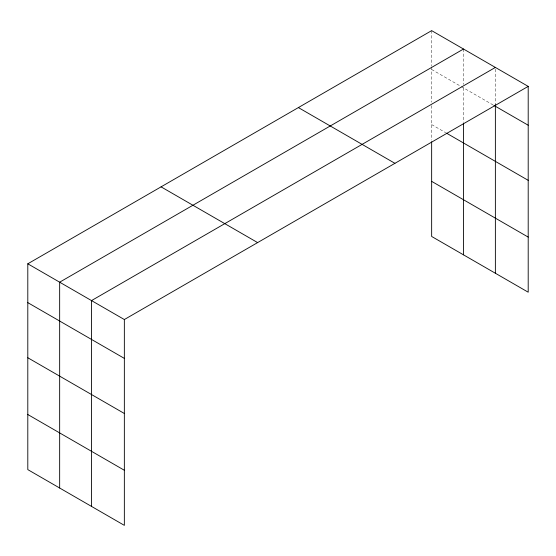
<?xml version="1.0" encoding="UTF-8"?>
<svg xmlns="http://www.w3.org/2000/svg" width="556" height="556" viewBox="0 0 556 556"><rect width="100%" height="100%" fill="white"/><g stroke="black" fill="none" stroke-linecap="round" stroke-linejoin="round"><path stroke-width="0.42" stroke-dasharray="2.78 2.08" d="M431.651 66.894L431.651 102.2M463.509 87.883L463.509 122.32M431.651 69.486L460.549 86.173M461.292 86.597L493.151 104.994M431.651 124.586L445.731 132.717M495.375 69.152L495.375 104.549M463.509 49.032L463.509 84.429M431.651 30.636L431.651 66.032M431.651 105.647L431.651 140.07"/><path stroke-width="0.83" d="M27.8 263.801L124.349 319.54L124.349 525.364L27.8 469.618L27.8 263.801L431.651 30.636L528.2 86.382L528.2 292.199L431.651 236.46L431.651 141.794M463.509 49.032L59.659 282.191L59.659 488.015M495.375 67.429L91.525 300.587L91.525 506.412M124.349 319.54L528.2 86.382M493.895 105.418L528.2 125.232M446.468 133.141L528.2 180.332M431.651 181.36L528.2 237.099M298.377 107.579L394.927 163.325M161.073 186.858L257.623 242.597M27.8 302.645L124.349 358.391M27.8 357.751L124.349 413.49M27.8 414.519L124.349 470.265M495.375 104.549L495.375 273.246M463.509 123.182L463.509 254.856"/></g></svg>
